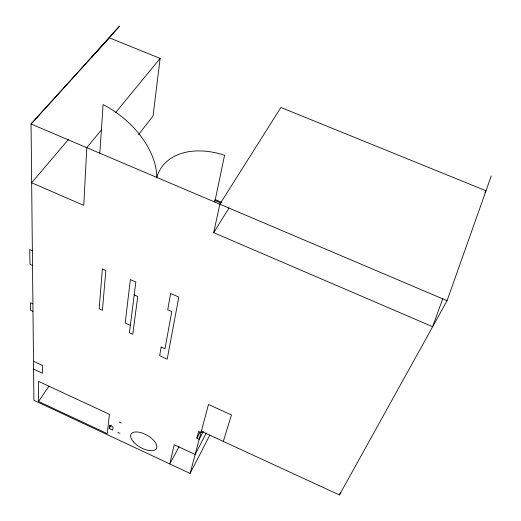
<?xml version="1.0" encoding="UTF-8"?>
<svg xmlns="http://www.w3.org/2000/svg" width="521" height="521" viewBox="0 0 521 521"><rect width="100%" height="100%" fill="white"/><g stroke="black" fill="none" stroke-linecap="round" stroke-linejoin="round"><path stroke-width="0.78" d="M99.824 153.22L103.099 104.591A72.439 45.998 39.3 0 1 156.782 177.414A72.497 48.792 32.5 0 1 224.571 155.232L214.769 202.037M109.221 428.438L109.586 425.247L113.09 426.881L112.712 430.072L109.221 428.438L111.214 425.143M209.852 435.113L190.087 473.433L33.898 400.297L31.058 124.011L109.358 37.825L160.11 58.43L153.063 115.916L138.606 134.581M442.785 298.487L432.645 326.719L213.688 232.672L219.836 204.193L280.897 107.476L486.015 190.764L484.895 192.881M203.281 431.486L199.191 439.301L196.84 438.22L198.605 431.499L200.982 432.593L201.731 431.167M190.087 473.433L208.478 404.478L231.461 414.97L223.307 441.417M201.327 431.29L339.438 494.95L447.064 300.695L491.238 176.013M339.438 494.95L340.311 492.684M206.362 432.886L195.147 454.462L174.177 444.706L169.813 463.937L179.029 446.777M196.84 438.22L200.201 431.831M213.688 232.672L229.058 207.84M38.534 401.47L38.469 381.346L109.417 414.325L107.267 433.641L38.534 401.47L49.007 386.087M101.764 129.455L86.786 147.684L83.77 205.378L31.657 182.76L68.498 139.426M115.701 112.484L160.11 58.43M91.286 57.72L119.622 26.05L31.058 124.011L447.064 300.695M215.056 199.523L221.946 202.448M214.567 200.285L220.715 202.897M134.203 294.912L137.752 296.495L132.777 334.235L129.41 332.717L135.838 282.011L130.367 279.588L125.196 323.013L130.341 325.332M32.361 250.816L29.762 249.657L29.957 264.277L32.51 265.417M32.908 303.828L30.485 302.734L30.583 310.295L32.986 311.382M33.5 361.294L42.448 365.429L42.429 373.186L33.578 369.089M121.315 422.967A6.981 6.044 4.3 0 1 119.146 421.958M119.941 433.342A6.864 5.991 3.9 0 1 117.811 432.352M102.363 269.031L99.153 308.784L102.429 310.255L105.828 270.562L102.363 269.031M161.184 347.038L159.66 355.732L167.189 359.138L178.833 297.1L170.595 293.46L167.723 309.813L171.748 311.604L165.001 348.757L161.184 347.038M133.519 441.925A14.575 6.91 29.6 0 0 155.981 449.109A14.575 6.91 29.6 0 0 141.712 432.899A14.575 6.91 29.6 0 0 133.519 441.925"/></g></svg>
